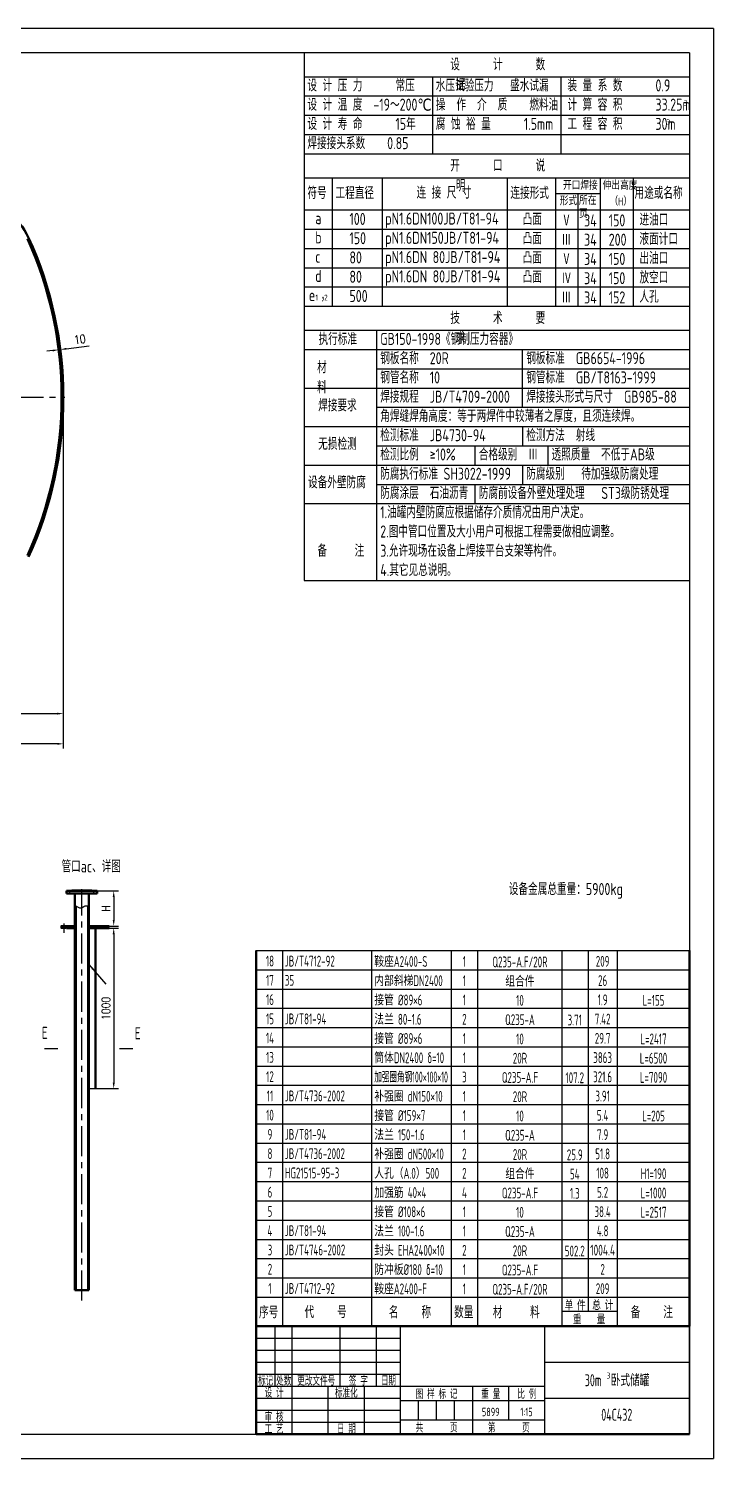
# Model space of a CAD drawing. Header units: millimetres. Extents: x -375 to 12240, y -150 to 8760.
# Drawn here: x 7972 to 12240, y -150 to 8760 of the extents above; entities that cross this region are included whole.
import ezdxf
from ezdxf.enums import TextEntityAlignment as Align

# ---------------------------------------------------------------- set-up
doc = ezdxf.new("R2010")
doc.units = ezdxf.units.MM
doc.header["$LTSCALE"] = 150
doc.linetypes.add('CENTER', pattern=[2, 1.25, -0.25, 0.25, -0.25])
doc.layers.add('1轮廓实线层', color=7, linetype='Continuous', lineweight=50)
for name, color, linetype in [('2细线层', 4, 'Continuous'), ('3中心线层', 1, 'CENTER'), ('6文字层', 3, 'Continuous'), ('图框层', 7, 'Continuous')]:
    doc.layers.add(name, color=color, linetype=linetype)
doc.styles.add('PC_TEXTSTYLE', font='isocp.shx', dxfattribs={"width": 0.8, "bigfont": 'hzfs.shx'})
doc.styles.add('TH_GBDIM', font='romans.shx', dxfattribs={"width": 0.8, "bigfont": 'gbcbig.shx'})
doc.dimstyles.new('TH_GBDIM', dxfattribs={"dimscale": 15, "dimtxt": 3.5, "dimasz": 2.5, "dimexe": 2, "dimexo": 0, "dimgap": 1.5, "dimtad": 1, "dimdec": 1, "dimdsep": 46, "dimtxsty": 'TH_GBDIM', "dimcen": 2.5, "dimclrd": 130, "dimclre": 130, "dimclrt": 3, "dimadec": 0, "dimazin": 0, "dimtfac": 0.714286, "dimtdec": 1, "dimtmove": 0, "dimatfit": 3, "dimfxl": 0, "dimtzin": 0, "dimlwd": -1, "dimlwe": -1, "dimarcsym": 0})

# ---------------------------------------------------------------- blocks, each defined once
blk = doc.blocks.new('*D41')
at = {"layer": '2细线层', "color": 130}
for p, q in [((388.5, 6463), (388.5, 4272.9)), ((8188.5, 6463), (8188.5, 4272.9)), ((8151, 4302.9), (426, 4302.9))]:
    blk.add_line(p, q, dxfattribs=at)
for points in [[(426, 4309.2), (426, 4296.7), (388.5, 4302.9)], [(8151, 4309.2), (8151, 4296.7), (8188.5, 4302.9)]]:
    blk.add_solid(points, dxfattribs=at)
at = {"layer": 'Defpoints', "color": 0}
for p in [(388.5, 6463), (8188.5, 6463), (388.5, 4302.9)]:
    blk.add_point(p, dxfattribs=at)
at = {"layer": '2细线层', "color": 3, "insert": (4275.1, 4351.7), "char_height": 52.5, "attachment_point": 5, "style": 'TH_GBDIM'}
blk.add_mtext('7800', dxfattribs=at)
blk = doc.blocks.new('*D43')
at = {"layer": '2细线层', "color": 130}
for p, q in [((8188.5, 6463), (8188.5, 4461.2)), ((7538.5, 5253), (7538.5, 4461.2)), ((7576, 4491.2), (8151, 4491.2))]:
    blk.add_line(p, q, dxfattribs=at)
for points in [[(7576, 4497.4), (7576, 4484.9), (7538.5, 4491.2)], [(8151, 4497.4), (8151, 4484.9), (8188.5, 4491.2)]]:
    blk.add_solid(points, dxfattribs=at)
at = {"layer": 'Defpoints', "color": 0}
for p in [(8188.5, 6463), (7538.5, 5253), (8188.5, 4491.2)]:
    blk.add_point(p, dxfattribs=at)
at = {"layer": '2细线层', "color": 3, "insert": (7863.5, 4539.9), "char_height": 52.5, "attachment_point": 5, "style": 'TH_GBDIM'}
blk.add_mtext('650', dxfattribs=at)
blk = doc.blocks.new('*D47')
at = {"layer": '2细线层', "color": 130}
for p, q in [((8160.2, 6758.6), (8156.5, 6788.3)), ((8170.1, 6759.8), (8166.3, 6789.6)), ((8207.3, 6764.5), (8350.7, 6782.4)), ((8123, 6753.9), (8085.8, 6749.3)), ((8160.2, 6758.6), (8170.1, 6759.8))]:
    blk.add_line(p, q, dxfattribs=at)
for points in [[(8122.3, 6760.1), (8123.8, 6747.7), (8160.2, 6758.6)], [(8206.5, 6770.7), (8208, 6758.3), (8170.1, 6759.8)]]:
    blk.add_solid(points, dxfattribs=at)
at = {"layer": 'Defpoints', "color": 0}
for p in [(8160.2, 6758.6), (8170.1, 6759.8), (8170.1, 6759.8)]:
    blk.add_point(p, dxfattribs=at)
at = {"layer": '2细线层', "color": 3, "insert": (8291.5, 6824.1), "char_height": 52.5, "attachment_point": 5, "rotation": 7.11819, "style": 'TH_GBDIM'}
blk.add_mtext('10{}{}', dxfattribs=at)
blk = doc.blocks.new('*D114')
at = {"layer": '2细线层', "color": 130}
for p, q in [((8474.4, 3154.3), (8533, 3154.3)), ((8503, 3116.8), (8503, 2191.8)), ((8388.8, 2154.3), (8533, 2154.3))]:
    blk.add_line(p, q, dxfattribs=at)
for points in [[(8496.7, 3116.8), (8509.2, 3116.8), (8503, 3154.3)], [(8496.7, 2191.8), (8509.2, 2191.8), (8503, 2154.3)]]:
    blk.add_solid(points, dxfattribs=at)
at = {"layer": 'Defpoints', "color": 0}
for p in [(8474.4, 3154.3), (8388.8, 2154.3), (8503, 2154.3)]:
    blk.add_point(p, dxfattribs=at)
at = {"layer": '2细线层', "color": 3, "insert": (8454.2, 2654.3), "char_height": 52.5, "attachment_point": 5, "rotation": 90, "style": 'TH_GBDIM'}
blk.add_mtext('1000', dxfattribs=at)
blk = doc.blocks.new('*D115')
at = {"layer": '2细线层', "color": 130}
for p, q in [((8399.3, 3386.1), (8533, 3386.1)), ((8503, 3348.6), (8503, 3204.8)), ((8473.7, 3167.3), (8533, 3167.3))]:
    blk.add_line(p, q, dxfattribs=at)
for points in [[(8496.7, 3348.6), (8509.2, 3348.6), (8503, 3386.1)], [(8496.7, 3204.8), (8509.2, 3204.8), (8503, 3167.3)]]:
    blk.add_solid(points, dxfattribs=at)
at = {"layer": 'Defpoints', "color": 0}
for p in [(8399.3, 3386.1), (8473.7, 3167.3), (8503, 3167.3)]:
    blk.add_point(p, dxfattribs=at)
at = {"layer": '2细线层', "color": 3, "insert": (8454.2, 3276.7), "char_height": 52.5, "attachment_point": 5, "rotation": 90, "style": 'TH_GBDIM'}
blk.add_mtext('H{}{}', dxfattribs=at)
blk = doc.blocks.new('PC_TITLE_BLOCK')
at = {"layer": '1轮廓实线层'}
for p, q in [((0, 45), (-180, 45)), ((-180, 0), (-180, 45)), ((-180, 0), (0, 0))]:
    blk.add_line(p, q, dxfattribs=at)
at = {"layer": '2细线层'}
for p, q in [((-172, 20), (-172, 45)), ((-165, 20), (-165, 45)), ((-145, 20), (-145, 45)), ((-130, 20), (-130, 45)), ((-120, 0), (-120, 45)), ((-60, 0), (-60, 45)), ((-180, 40), (-120, 40)), ((-180, 35), (-120, 35)), ((-180, 30), (-120, 30)), ((-60, 30), (0, 30)), ((-180, 25), (-120, 25)), ((-180, 20), (-60, 20)), ((-165, 0), (-165, 20)), ((-150, 0), (-150, 20)), ((-135, 0), (-135, 20)), ((-90, 0), (-90, 20)), ((-75, 6), (-75, 20)), ((-180, 15), (-120, 15)), ((-120, 14), (-60, 14)), ((-112.5, 6), (-112.5, 14)), ((-105, 6), (-105, 14)), ((-97.5, 6), (-97.5, 14)), ((-60, 15), (0, 15)), ((-180, 10), (-120, 10)), ((-120, 6), (-60, 6)), ((-180, 5), (-120, 5))]:
    blk.add_line(p, q, dxfattribs=at)
at = {"layer": '图框层'}
blk.add_line((0, 0), (0, 45), dxfattribs=at)
at = {"style": 'PC_TEXTSTYLE', "flags": 1}
blk.add_attdef('备注', (0, 0), '', height=5, dxfattribs=at)
at = {"layer": '6文字层', "style": 'PC_TEXTSTYLE', "width": 0.667}
for s, p in [('标记', (-176, 22.5)), ('处数', (-168.5, 22.5)), (' 更改文件号 ', (-155, 22.5)), (' 签 字 ', (-137.5, 22.5)), (' 日期 ', (-125, 22.5)), (' 设 计 ', (-172.5, 17.51)), (' 标准化 ', (-142.5, 17.51)), (' 图 样 标 记 ', (-105, 17)), (' 重 量 ', (-82.5, 17)), (' 比 例 ', (-67.5, 17)), (' 审 核 ', (-172.5, 7.5)), (' 工 艺 ', (-172.5, 2.5)), (' 日 期 ', (-142.5, 2.5)), ('共       页', (-105, 3)), ('第       页', (-75, 3))]:
    blk.add_text(s, height=3.5, dxfattribs=at).set_placement(p, align=Align.MIDDLE)
at = {"layer": '6文字层', "style": 'PC_TEXTSTYLE', "flags": 8}
for tag, height, width, p, p2 in [('产品名称或材料标记', 7, 0.600652, (-113.46, 28.64), (-66.42, 28.64)), ('企业名称', 5, 1.98445, (-54.29, 34.82), (-5.27, 34.82)), ('图样名称', 5, 2.004495, (-54.79, 19.98), (-5.27, 19.98)), ('标准化', 3.5, 1.023147, (-133.83, 15.37), (-120.75, 15.37)), ('审核', 3.5, 1.579393, (-163.99, 5.37), (-150.63, 5.37)), ('重量', 3.5, 1.408247, (-88.46, 7.54), (-76.55, 7.54)), ('比例', 3.5, 1.385287, (-73.35, 7.54), (-61.93, 7.54)), ('图样代号', 5, 2.006536, (-54.79, 5.63), (-5.52, 5.63)), ('工艺', 3.5, 1.621807, (-164.21, 0.37), (-150.89, 0.37)), ('日期', 3.5, 1.560088, (-133.83, 0.37), (-120.75, 0.37)), ('共几页', 3.5, 0.557144, (-108.07, 0.63), (-101.05, 0.63))]:
    blk.add_attdef(tag, text='', height=height, dxfattribs=dict(at, width=width)).set_placement(p, p2, align=Align.FIT)
at = {"layer": '6文字层', "style": 'PC_TEXTSTYLE', "width": 9.905045, "flags": 8}
blk.add_attdef('设计', text='', height=3.5, rotation=358.46442, dxfattribs=at).set_placement((-164.23, 15.37), (-150.37, 15), align=Align.FIT)
at = {"layer": '6文字层', "color": 3, "style": 'PC_TEXTSTYLE', "width": 0.56476, "flags": 8}
blk.add_attdef('第几页', text='', height=3.5, dxfattribs=at).set_placement((-78.29, 0.75), (-71.16, 0.75), align=Align.FIT)
blk = doc.blocks.new('PC_MXBTITLERECORD')
at = {"layer": '1轮廓实线层'}
for p, q in [((-180, 0), (-180, 12)), ((0, 0), (0, 12))]:
    blk.add_line(p, q, dxfattribs=at)
at = {"layer": '2细线层'}
for p, q in [((-169, 12), (-169, 0)), ((-132, 12), (-132, 0)), ((-99, 12), (-99, 0)), ((-88, 12), (-88, 0)), ((-53, 12), (-53, 0)), ((-42, 12), (-42, 6)), ((-30, 12), (-30, 0)), ((-30, 6), (-53, 6))]:
    blk.add_line(p, q, dxfattribs=at)
at = {"style": 'PC_TEXTSTYLE', "flags": 1}
blk.add_attdef('Fo oFShowMe', (-53, 6), '', height=0.00000005, dxfattribs=at)
at = {"layer": '6文字层', "style": 'PC_TEXTSTYLE', "width": 0.667}
for s, height, p in [('序号', 5, (-174.77, 6)), ('代     号', 5, (-151.09, 6)), ('名     称', 5, (-116.06, 6)), ('数量', 5, (-93.71, 6)), ('材      料', 5, (-71.89, 6)), ('单 件', 4, (-47.45, 8.84)), ('总 计', 4, (-35.96, 8.94)), ('备     注', 5, (-15.57, 6)), ('重    量', 4, (-41.65, 2.94))]:
    blk.add_text(s, height=height, dxfattribs=at).set_placement(p, align=Align.MIDDLE)
blk = doc.blocks.new('PC_MXB_BLOCK')
at = {"layer": '1轮廓实线层'}
for p, q in [((-180, 8), (-180, 0)), ((0, 8), (0, 0))]:
    blk.add_line(p, q, dxfattribs=at)
at = {"layer": '2细线层'}
for p, q in [((-180, 8), (0, 8)), ((-169, 8), (-169, 0)), ((-132, 8), (-132, 0)), ((-99, 8), (-99, 0)), ((-88, 8), (-88, 0)), ((-53, 8), (-53, 0)), ((-42, 8), (-42, 0)), ((-30, 8), (-30, 0)), ((-180, 0), (0, 0))]:
    blk.add_line(p, q, dxfattribs=at)
at = {"layer": '6文字层', "style": 'PC_TEXTSTYLE'}
for tag, width, p, p2 in [('序号', 0.769182, (-178.38, 1.35), (-170.09, 1.35)), ('代号', 3.14773, (-168.05, 1.35), (-134.11, 1.35)), ('名称', 2.802424, (-130.87, 1.2), (-100.28, 1.2)), ('数量', 0.817449, (-97.88, 1.2), (-89, 1.2)), ('材料', 2.943328, (-86.43, 1.01), (-54.3, 1.01)), ('总重', 0.958888, (-41.2, 1.27), (-30.86, 1.27)), ('备注', 2.494074, (-28.61, 1.02), (-1.16, 1.02)), ('单重', 0.854038, (-52.21, 0.89), (-43, 0.89))]:
    blk.add_attdef(tag, text='', height=4.5, dxfattribs=dict(at, width=width)).set_placement(p, p2, align=Align.FIT)

msp = doc.modelspace()

# ---------------------------------------------------------------- linework, layer by layer
at = {"color": 7, "linetype": 'Continuous'}
msp.add_line((8348.84, 2154.32), (8388.84, 2154.32), dxfattribs=at)
at = {"layer": '1轮廓实线层'}
for p, q in [((8209.34, 3386.07), (8209.34, 3370.07)), ((8209.34, 3386.07), (8399.34, 3386.07)), ((8366.34, 3388.07), (8242.34, 3388.07)), ((8242.34, 3386.07), (8242.34, 3388.07)), ((8366.34, 3386.07), (8366.34, 3388.07)), ((8399.34, 3370.07), (8399.34, 3386.07)), ((8209.34, 3370.07), (8399.34, 3370.07)), ((8259.84, 898.7), (8259.84, 3370.07)), ((8348.84, 898.7), (8348.84, 3370.07)), ((8265.84, 898.7), (8265.84, 3292.64)), ((8342.84, 898.7), (8342.84, 3289.13)), ((8388.84, 2154.32), (8388.84, 3154.32)), ((8259.84, 898.7), (8348.84, 898.7))]:
    msp.add_line(p, q, dxfattribs=at)
at = {"layer": '1轮廓实线层', "color": 7, "linetype": 'Continuous'}
for p, q in [((8174.34, 3167.32), (8259.84, 3167.32)), ((8174.34, 3157.32), (8204.89, 3157.32)), ((8207.89, 3154.32), (8259.84, 3154.32)), ((8348.84, 3167.32), (8473.69, 3167.32)), ((8348.84, 3154.32), (8474.37, 3154.32))]:
    msp.add_line(p, q, dxfattribs=at)
at = {"layer": '1轮廓实线层'}
for centre, radius, start, end in [((7636.52, 7303.75), 369.29, 24.522393, 90), ((5779.84, 6463.04), 2398.68, 335.692892, 24.307108), ((5779.84, 6463.04), 2398.68, 335.692892, 24.307108), ((5793.66, 6463.04), 2394.86, 335.477607, 24.522393), ((5793.66, 6463.04), 2394.86, 335.477607, 24.522393)]:
    msp.add_arc(centre, radius, start, end, dxfattribs=at)
at = {"layer": '2细线层'}
for p, q in [((12240, 8760), (-375, 8760)), ((12240, 8760), (12240, -150)), ((9690, 8610), (9690, 5320)), ((9690, 8460), (12090, 8460)), ((10490, 8460), (10490, 7980)), ((11290, 8460), (11290, 7980)), ((9690, 8340), (12090, 8340)), ((9690, 8220), (12090, 8220)), ((9690, 8100), (12090, 8100)), ((9690, 7980), (12090, 7980)), ((9690, 7830), (12090, 7830)), ((9865, 7830), (9865, 7030)), ((10175, 7830), (10175, 7030)), ((10955, 7830), (10955, 7030)), ((11255, 7830), (11255, 7030)), ((11535, 7830), (11535, 7030)), ((11740, 7830), (11740, 7030)), ((11535, 7730), (11255, 7730)), ((11395, 7730), (11395, 7030)), ((9690, 7630), (12090, 7630)), ((9690, 7510), (12090, 7510)), ((9690, 7390), (12090, 7390)), ((9690, 7270), (12090, 7270)), ((9690, 7150), (12090, 7150)), ((9690, 7030), (12090, 7030)), ((9690, 6880), (12090, 6880)), ((10140, 6880), (10140, 5320)), ((9690, 6760), (12090, 6760)), ((11050, 6400), (11050, 6760)), ((10140, 6640), (12090, 6640)), ((9690, 6520), (12090, 6520)), ((10140, 6400), (12090, 6400)), ((9690, 6280), (12090, 6280)), ((11050, 6280), (11050, 6160)), ((10140, 6160), (12090, 6160)), ((10754.06, 6160), (10754.06, 6040)), ((11207.64, 6160), (11207.64, 6040)), ((9690, 6040), (12090, 6040)), ((11050, 6040), (11050, 5920)), ((10140, 5920), (12090, 5920)), ((10754.06, 5920), (10754.06, 5800)), ((9690, 5800), (12090, 5800)), ((9690, 5320), (12090, 5320)), ((8174.34, 3167.32), (8174.34, 3157.32)), ((8207.89, 3154.32), (8204.89, 3157.32)), ((-375, -150), (12240, -150))]:
    msp.add_line(p, q, dxfattribs=at)
for points in [[(8071.1, 2258.43, 0, 14, 0), (8071.1, 2319.28, 0, 0, 0), (8071.1, 2404.03, 8, 8, 0), (8155.91, 2404.03, 8, 8, 0)], [(8622.4, 2258.43, 0, 14, 0), (8622.4, 2319.28, 0, 0, 0), (8622.4, 2404.03, 8, 8, 0), (8537.59, 2404.03, 8, 8, 0)]]:
    msp.add_lwpolyline(points, format="xyseb", dxfattribs=at)
for points, knots in [([(8259.84, 3292.54), (8261.69, 3292.85), (8274.3, 3293.38), (8298.4, 3266.58), (8328.64, 3303.85), (8344.08, 3287.92), (8348.84, 3284.16)], [18.1317768, 18.1317768, 18.1317768, 18.1317768, 23.9906417, 58.2471284, 97.7972162, 115.1708406, 115.1708406, 115.1708406, 115.1708406]), ([(8473.69, 3167.32), (8472.23, 3166.38), (8469.73, 3164.77), (8474.45, 3162.06), (8469.5, 3157.98), (8473.9, 3155.92), (8474.35, 3154.64), (8474.37, 3154.32)], [0, 0, 0, 0, 3.8136451, 6.5453692, 10.98104, 14.8883616, 16.1265786, 16.1265786, 16.1265786, 16.1265786])]:
    msp.add_open_spline(points, degree=3, knots=knots, dxfattribs=at)
at = {"layer": '3中心线层'}
for p, q in [((378.52, 6463.04), (8198.52, 6463.04)), ((8229.34, 3365.07), (8229.34, 3393.07)), ((8304.34, 833.41), (8304.34, 3398.07)), ((8379.34, 3365.07), (8379.34, 3393.07)), ((8191.84, 3183.32), (8191.84, 3124.32))]:
    msp.add_line(p, q, dxfattribs=at)
at = {"layer": '图框层'}
for p, q in [((12090, 8610), (0, 8610)), ((12090, 8610), (12090, 0)), ((0, 0), (12090, 0))]:
    msp.add_line(p, q, dxfattribs=at)

# ---------------------------------------------------------------- block references
ref = msp.add_blockref('PC_MXB_BLOCK', (12090, 2895), dxfattribs=dict(at, xscale=15, yscale=15, zscale=15))
ref.add_attrib('材料', 'Q235-A.F/20R', dxfattribs={"layer": '6文字层', "height": 67.5, "style": 'PC_TEXTSTYLE', "width": 0.667}).set_placement((11034.47, 2910.16), align=Align.CENTER)
ref.add_attrib('代号', 'JB/T4712-92', (9569.3, 2915.23), dxfattribs={"layer": '6文字层', "height": 67.5, "style": 'PC_TEXTSTYLE', "width": 0.667})
ref.add_attrib('序号', '18', dxfattribs={"layer": '6文字层', "height": 67.5, "style": 'PC_TEXTSTYLE', "width": 0.667}).set_placement((9476.47, 2915.23), align=Align.CENTER)
ref.add_attrib('名称', '鞍座A2400-S', (10127, 2912.93), dxfattribs={"layer": '6文字层', "height": 67.5, "style": 'PC_TEXTSTYLE', "width": 0.667})
ref.add_attrib('数量', '1', dxfattribs={"layer": '6文字层', "height": 67.5, "style": 'PC_TEXTSTYLE', "width": 0.667}).set_placement((10688.4, 2912.93), align=Align.CENTER)
ref.add_attrib('总重', '209', dxfattribs={"layer": '6文字层', "height": 67.5, "style": 'PC_TEXTSTYLE', "width": 0.667}).set_placement((11549.62, 2913.98), align=Align.CENTER)
ref = msp.add_blockref('PC_MXB_BLOCK', (12090, 2775), dxfattribs=dict(at, xscale=15, yscale=15, zscale=15))
ref.add_attrib('材料', '组合件', dxfattribs={"layer": '6文字层', "height": 67.5, "style": 'PC_TEXTSTYLE', "width": 0.667}).set_placement((11034.47, 2790.16), align=Align.CENTER)
ref.add_attrib('代号', '35', (9569.3, 2795.23), dxfattribs={"layer": '6文字层', "height": 67.5, "style": 'PC_TEXTSTYLE', "width": 0.667})
ref.add_attrib('序号', '17', dxfattribs={"layer": '6文字层', "height": 67.5, "style": 'PC_TEXTSTYLE', "width": 0.667}).set_placement((9476.47, 2795.23), align=Align.CENTER)
ref.add_attrib('名称', '内部斜梯DN2400', (10127, 2792.93), dxfattribs={"layer": '6文字层', "height": 67.5, "style": 'PC_TEXTSTYLE', "width": 0.667})
ref.add_attrib('数量', '1', dxfattribs={"layer": '6文字层', "height": 67.5, "style": 'PC_TEXTSTYLE', "width": 0.667}).set_placement((10688.4, 2792.93), align=Align.CENTER)
ref.add_attrib('总重', '26', dxfattribs={"layer": '6文字层', "height": 67.5, "style": 'PC_TEXTSTYLE', "width": 0.667}).set_placement((11549.62, 2793.98), align=Align.CENTER)
ref = msp.add_blockref('PC_MXB_BLOCK', (12090, 2655), dxfattribs=dict(at, xscale=15, yscale=15, zscale=15))
ref.add_attrib('材料', '10', dxfattribs={"layer": '6文字层', "height": 67.5, "style": 'PC_TEXTSTYLE', "width": 0.667}).set_placement((11034.47, 2670.16), align=Align.CENTER)
ref.add_attrib('序号', '16', dxfattribs={"layer": '6文字层', "height": 67.5, "style": 'PC_TEXTSTYLE', "width": 0.667}).set_placement((9476.47, 2675.23), align=Align.CENTER)
ref.add_attrib('名称', '接管 %%c89×6', (10127, 2672.93), dxfattribs={"layer": '6文字层', "height": 67.5, "style": 'PC_TEXTSTYLE', "width": 0.667})
ref.add_attrib('数量', '1', dxfattribs={"layer": '6文字层', "height": 67.5, "style": 'PC_TEXTSTYLE', "width": 0.667}).set_placement((10688.4, 2672.93), align=Align.CENTER)
ref.add_attrib('备注', 'L=155', dxfattribs={"layer": '6文字层', "height": 67.5, "style": 'PC_TEXTSTYLE', "width": 0.667}).set_placement((11866.72, 2670.37), align=Align.CENTER)
ref.add_attrib('总重', '1.9', dxfattribs={"layer": '6文字层', "height": 67.5, "style": 'PC_TEXTSTYLE', "width": 0.667}).set_placement((11549.62, 2673.98), align=Align.CENTER)
ref = msp.add_blockref('PC_MXB_BLOCK', (12090, 2535), dxfattribs=dict(at, xscale=15, yscale=15, zscale=15))
ref.add_attrib('材料', 'Q235-A', dxfattribs={"layer": '6文字层', "height": 67.5, "style": 'PC_TEXTSTYLE', "width": 0.667}).set_placement((11034.47, 2550.16), align=Align.CENTER)
ref.add_attrib('代号', 'JB/T81-94', (9569.3, 2555.23), dxfattribs={"layer": '6文字层', "height": 67.5, "style": 'PC_TEXTSTYLE', "width": 0.667})
ref.add_attrib('序号', '15', dxfattribs={"layer": '6文字层', "height": 67.5, "style": 'PC_TEXTSTYLE', "width": 0.667}).set_placement((9476.47, 2555.23), align=Align.CENTER)
ref.add_attrib('名称', '法兰 80-1.6', (10127, 2552.93), dxfattribs={"layer": '6文字层', "height": 67.5, "style": 'PC_TEXTSTYLE', "width": 0.667})
ref.add_attrib('数量', '2', dxfattribs={"layer": '6文字层', "height": 67.5, "style": 'PC_TEXTSTYLE', "width": 0.667}).set_placement((10688.4, 2552.93), align=Align.CENTER)
ref.add_attrib('单重', '3.71', dxfattribs={"layer": '6文字层', "height": 67.5, "style": 'PC_TEXTSTYLE', "width": 0.667}).set_placement((11375.95, 2548.31), align=Align.CENTER)
ref.add_attrib('总重', '7.42', dxfattribs={"layer": '6文字层', "height": 67.5, "style": 'PC_TEXTSTYLE', "width": 0.667}).set_placement((11549.62, 2553.98), align=Align.CENTER)
ref = msp.add_blockref('PC_MXB_BLOCK', (12090, 2415), dxfattribs=dict(at, xscale=15, yscale=15, zscale=15))
ref.add_attrib('材料', '10', dxfattribs={"layer": '6文字层', "height": 67.5, "style": 'PC_TEXTSTYLE', "width": 0.667}).set_placement((11034.47, 2430.16), align=Align.CENTER)
ref.add_attrib('序号', '14', dxfattribs={"layer": '6文字层', "height": 67.5, "style": 'PC_TEXTSTYLE', "width": 0.667}).set_placement((9476.47, 2435.23), align=Align.CENTER)
ref.add_attrib('名称', '接管 %%c89×6', (10127, 2432.93), dxfattribs={"layer": '6文字层', "height": 67.5, "style": 'PC_TEXTSTYLE', "width": 0.667})
ref.add_attrib('数量', '1', dxfattribs={"layer": '6文字层', "height": 67.5, "style": 'PC_TEXTSTYLE', "width": 0.667}).set_placement((10688.4, 2432.93), align=Align.CENTER)
ref.add_attrib('备注', 'L=2417', dxfattribs={"layer": '6文字层', "height": 67.5, "style": 'PC_TEXTSTYLE', "width": 0.667}).set_placement((11866.72, 2430.37), align=Align.CENTER)
ref.add_attrib('总重', '29.7', dxfattribs={"layer": '6文字层', "height": 67.5, "style": 'PC_TEXTSTYLE', "width": 0.667}).set_placement((11549.62, 2433.98), align=Align.CENTER)
ref = msp.add_blockref('PC_MXB_BLOCK', (12090, 2295), dxfattribs=dict(at, xscale=15, yscale=15, zscale=15))
ref.add_attrib('材料', '20R', dxfattribs={"layer": '6文字层', "height": 67.5, "style": 'PC_TEXTSTYLE', "width": 0.667}).set_placement((11034.47, 2310.16), align=Align.CENTER)
ref.add_attrib('序号', '13', dxfattribs={"layer": '6文字层', "height": 67.5, "style": 'PC_TEXTSTYLE', "width": 0.667}).set_placement((9476.47, 2315.23), align=Align.CENTER)
ref.add_attrib('名称', '筒体DN2400 δ=10', (10127, 2312.93), dxfattribs={"layer": '6文字层', "height": 67.5, "style": 'PC_TEXTSTYLE', "width": 0.667})
ref.add_attrib('数量', '1', dxfattribs={"layer": '6文字层', "height": 67.5, "style": 'PC_TEXTSTYLE', "width": 0.667}).set_placement((10688.4, 2312.93), align=Align.CENTER)
ref.add_attrib('备注', 'L=6500', dxfattribs={"layer": '6文字层', "height": 67.5, "style": 'PC_TEXTSTYLE', "width": 0.667}).set_placement((11866.72, 2310.37), align=Align.CENTER)
ref.add_attrib('总重', '3863', dxfattribs={"layer": '6文字层', "height": 67.5, "style": 'PC_TEXTSTYLE', "width": 0.667}).set_placement((11549.62, 2313.98), align=Align.CENTER)
ref = msp.add_blockref('PC_MXB_BLOCK', (12090, 2175), dxfattribs=dict(at, xscale=15, yscale=15, zscale=15))
ref.add_attrib('材料', 'Q235-A.F', dxfattribs={"layer": '6文字层', "height": 67.5, "style": 'PC_TEXTSTYLE', "width": 0.667}).set_placement((11034.47, 2190.16), align=Align.CENTER)
ref.add_attrib('序号', '12', dxfattribs={"layer": '6文字层', "height": 67.5, "style": 'PC_TEXTSTYLE', "width": 0.667}).set_placement((9476.47, 2195.23), align=Align.CENTER)
ref.add_attrib('名称', '加强圈角钢100×100×10', dxfattribs={"layer": '6文字层', "height": 67.5, "style": 'PC_TEXTSTYLE', "width": 0.540495}).set_placement((10127, 2192.93), (10585.86, 2192.93), align=Align.FIT)
ref.add_attrib('数量', '3', dxfattribs={"layer": '6文字层', "height": 67.5, "style": 'PC_TEXTSTYLE', "width": 0.667}).set_placement((10688.4, 2192.93), align=Align.CENTER)
ref.add_attrib('备注', 'L=7090', dxfattribs={"layer": '6文字层', "height": 67.5, "style": 'PC_TEXTSTYLE', "width": 0.667}).set_placement((11866.72, 2190.37), align=Align.CENTER)
ref.add_attrib('单重', '107.2', dxfattribs={"layer": '6文字层', "height": 67.5, "style": 'PC_TEXTSTYLE', "width": 0.667}).set_placement((11375.95, 2188.31), align=Align.CENTER)
ref.add_attrib('总重', '321.6', dxfattribs={"layer": '6文字层', "height": 67.5, "style": 'PC_TEXTSTYLE', "width": 0.667}).set_placement((11549.62, 2193.98), align=Align.CENTER)
ref = msp.add_blockref('PC_MXB_BLOCK', (12090, 2055), dxfattribs=dict(at, xscale=15, yscale=15, zscale=15))
ref.add_attrib('材料', '20R', dxfattribs={"layer": '6文字层', "height": 67.5, "style": 'PC_TEXTSTYLE', "width": 0.667}).set_placement((11034.47, 2070.16), align=Align.CENTER)
ref.add_attrib('代号', 'JB/T4736-2002', (9569.3, 2075.23), dxfattribs={"layer": '6文字层', "height": 67.5, "style": 'PC_TEXTSTYLE', "width": 0.667})
ref.add_attrib('序号', '11', dxfattribs={"layer": '6文字层', "height": 67.5, "style": 'PC_TEXTSTYLE', "width": 0.667}).set_placement((9476.47, 2075.23), align=Align.CENTER)
ref.add_attrib('名称', '补强圈 dN150×10', (10127, 2072.93), dxfattribs={"layer": '6文字层', "height": 67.5, "style": 'PC_TEXTSTYLE', "width": 0.667})
ref.add_attrib('数量', '1', dxfattribs={"layer": '6文字层', "height": 67.5, "style": 'PC_TEXTSTYLE', "width": 0.667}).set_placement((10688.4, 2072.93), align=Align.CENTER)
ref.add_attrib('总重', '3.91', dxfattribs={"layer": '6文字层', "height": 67.5, "style": 'PC_TEXTSTYLE', "width": 0.667}).set_placement((11549.62, 2073.98), align=Align.CENTER)
ref = msp.add_blockref('PC_MXB_BLOCK', (12090, 1935), dxfattribs=dict(at, xscale=15, yscale=15, zscale=15))
ref.add_attrib('材料', '10', dxfattribs={"layer": '6文字层', "height": 67.5, "style": 'PC_TEXTSTYLE', "width": 0.667}).set_placement((11034.47, 1950.16), align=Align.CENTER)
ref.add_attrib('序号', '10', dxfattribs={"layer": '6文字层', "height": 67.5, "style": 'PC_TEXTSTYLE', "width": 0.667}).set_placement((9476.47, 1955.23), align=Align.CENTER)
ref.add_attrib('名称', '接管 %%c159×7', (10127, 1952.93), dxfattribs={"layer": '6文字层', "height": 67.5, "style": 'PC_TEXTSTYLE', "width": 0.667})
ref.add_attrib('数量', '1', dxfattribs={"layer": '6文字层', "height": 67.5, "style": 'PC_TEXTSTYLE', "width": 0.667}).set_placement((10688.4, 1952.93), align=Align.CENTER)
ref.add_attrib('备注', 'L=205', dxfattribs={"layer": '6文字层', "height": 67.5, "style": 'PC_TEXTSTYLE', "width": 0.667}).set_placement((11866.72, 1950.37), align=Align.CENTER)
ref.add_attrib('总重', '5.4', dxfattribs={"layer": '6文字层', "height": 67.5, "style": 'PC_TEXTSTYLE', "width": 0.667}).set_placement((11549.62, 1953.98), align=Align.CENTER)
ref = msp.add_blockref('PC_MXB_BLOCK', (12090, 1815), dxfattribs=dict(at, xscale=15, yscale=15, zscale=15))
ref.add_attrib('材料', 'Q235-A', dxfattribs={"layer": '6文字层', "height": 67.5, "style": 'PC_TEXTSTYLE', "width": 0.667}).set_placement((11034.47, 1830.16), align=Align.CENTER)
ref.add_attrib('代号', 'JB/T81-94', (9569.3, 1835.23), dxfattribs={"layer": '6文字层', "height": 67.5, "style": 'PC_TEXTSTYLE', "width": 0.667})
ref.add_attrib('序号', '9', dxfattribs={"layer": '6文字层', "height": 67.5, "style": 'PC_TEXTSTYLE', "width": 0.667}).set_placement((9476.47, 1835.23), align=Align.CENTER)
ref.add_attrib('名称', '法兰 150-1.6', (10127, 1832.93), dxfattribs={"layer": '6文字层', "height": 67.5, "style": 'PC_TEXTSTYLE', "width": 0.667})
ref.add_attrib('数量', '1', dxfattribs={"layer": '6文字层', "height": 67.5, "style": 'PC_TEXTSTYLE', "width": 0.667}).set_placement((10688.4, 1832.93), align=Align.CENTER)
ref.add_attrib('总重', '7.9', dxfattribs={"layer": '6文字层', "height": 67.5, "style": 'PC_TEXTSTYLE', "width": 0.667}).set_placement((11549.62, 1833.98), align=Align.CENTER)
ref = msp.add_blockref('PC_MXB_BLOCK', (12090, 1695), dxfattribs=dict(at, xscale=15, yscale=15, zscale=15))
ref.add_attrib('材料', '20R', dxfattribs={"layer": '6文字层', "height": 67.5, "style": 'PC_TEXTSTYLE', "width": 0.667}).set_placement((11034.47, 1710.16), align=Align.CENTER)
ref.add_attrib('代号', 'JB/T4736-2002', (9569.3, 1715.23), dxfattribs={"layer": '6文字层', "height": 67.5, "style": 'PC_TEXTSTYLE', "width": 0.667})
ref.add_attrib('序号', '8', dxfattribs={"layer": '6文字层', "height": 67.5, "style": 'PC_TEXTSTYLE', "width": 0.667}).set_placement((9476.47, 1715.23), align=Align.CENTER)
ref.add_attrib('名称', '补强圈 dN500×10', (10127, 1712.93), dxfattribs={"layer": '6文字层', "height": 67.5, "style": 'PC_TEXTSTYLE', "width": 0.667})
ref.add_attrib('数量', '2', dxfattribs={"layer": '6文字层', "height": 67.5, "style": 'PC_TEXTSTYLE', "width": 0.667}).set_placement((10688.4, 1712.93), align=Align.CENTER)
ref.add_attrib('单重', '25.9', dxfattribs={"layer": '6文字层', "height": 67.5, "style": 'PC_TEXTSTYLE', "width": 0.667}).set_placement((11375.95, 1708.31), align=Align.CENTER)
ref.add_attrib('总重', '51.8', dxfattribs={"layer": '6文字层', "height": 67.5, "style": 'PC_TEXTSTYLE', "width": 0.667}).set_placement((11549.62, 1713.98), align=Align.CENTER)
ref = msp.add_blockref('PC_MXB_BLOCK', (12090, 1575), dxfattribs=dict(at, xscale=15, yscale=15, zscale=15))
ref.add_attrib('材料', '组合件', dxfattribs={"layer": '6文字层', "height": 67.5, "style": 'PC_TEXTSTYLE', "width": 0.667}).set_placement((11034.47, 1590.16), align=Align.CENTER)
ref.add_attrib('代号', 'HG21515-95-3', (9569.3, 1595.23), dxfattribs={"layer": '6文字层', "height": 67.5, "style": 'PC_TEXTSTYLE', "width": 0.667})
ref.add_attrib('序号', '7', dxfattribs={"layer": '6文字层', "height": 67.5, "style": 'PC_TEXTSTYLE', "width": 0.667}).set_placement((9476.47, 1595.23), align=Align.CENTER)
ref.add_attrib('名称', '人孔（A.0）500', (10127, 1592.93), dxfattribs={"layer": '6文字层', "height": 67.5, "style": 'PC_TEXTSTYLE', "width": 0.667})
ref.add_attrib('数量', '2', dxfattribs={"layer": '6文字层', "height": 67.5, "style": 'PC_TEXTSTYLE', "width": 0.667}).set_placement((10688.4, 1592.93), align=Align.CENTER)
ref.add_attrib('备注', 'H1=190', dxfattribs={"layer": '6文字层', "height": 67.5, "style": 'PC_TEXTSTYLE', "width": 0.667}).set_placement((11866.72, 1590.37), align=Align.CENTER)
ref.add_attrib('单重', '54', dxfattribs={"layer": '6文字层', "height": 67.5, "style": 'PC_TEXTSTYLE', "width": 0.667}).set_placement((11375.95, 1588.31), align=Align.CENTER)
ref.add_attrib('总重', '108', dxfattribs={"layer": '6文字层', "height": 67.5, "style": 'PC_TEXTSTYLE', "width": 0.667}).set_placement((11549.62, 1593.98), align=Align.CENTER)
ref = msp.add_blockref('PC_MXB_BLOCK', (12090, 1455), dxfattribs=dict(at, xscale=15, yscale=15, zscale=15))
ref.add_attrib('材料', 'Q235-A.F', dxfattribs={"layer": '6文字层', "height": 67.5, "style": 'PC_TEXTSTYLE', "width": 0.667}).set_placement((11034.47, 1470.16), align=Align.CENTER)
ref.add_attrib('序号', '6', dxfattribs={"layer": '6文字层', "height": 67.5, "style": 'PC_TEXTSTYLE', "width": 0.667}).set_placement((9476.47, 1475.23), align=Align.CENTER)
ref.add_attrib('名称', '加强筋 40×4', (10127, 1472.93), dxfattribs={"layer": '6文字层', "height": 67.5, "style": 'PC_TEXTSTYLE', "width": 0.667})
ref.add_attrib('数量', '4', dxfattribs={"layer": '6文字层', "height": 67.5, "style": 'PC_TEXTSTYLE', "width": 0.667}).set_placement((10688.4, 1472.93), align=Align.CENTER)
ref.add_attrib('备注', 'L=1000', dxfattribs={"layer": '6文字层', "height": 67.5, "style": 'PC_TEXTSTYLE', "width": 0.667}).set_placement((11866.72, 1470.37), align=Align.CENTER)
ref.add_attrib('单重', '1.3', dxfattribs={"layer": '6文字层', "height": 67.5, "style": 'PC_TEXTSTYLE', "width": 0.667}).set_placement((11375.95, 1468.31), align=Align.CENTER)
ref.add_attrib('总重', '5.2', dxfattribs={"layer": '6文字层', "height": 67.5, "style": 'PC_TEXTSTYLE', "width": 0.667}).set_placement((11549.62, 1473.98), align=Align.CENTER)
ref = msp.add_blockref('PC_MXB_BLOCK', (12090, 1335), dxfattribs=dict(at, xscale=15, yscale=15, zscale=15))
ref.add_attrib('材料', '10', dxfattribs={"layer": '6文字层', "height": 67.5, "style": 'PC_TEXTSTYLE', "width": 0.667}).set_placement((11034.47, 1350.16), align=Align.CENTER)
ref.add_attrib('序号', '5', dxfattribs={"layer": '6文字层', "height": 67.5, "style": 'PC_TEXTSTYLE', "width": 0.667}).set_placement((9476.47, 1355.23), align=Align.CENTER)
ref.add_attrib('名称', '接管 %%c108×6', (10127, 1352.93), dxfattribs={"layer": '6文字层', "height": 67.5, "style": 'PC_TEXTSTYLE', "width": 0.667})
ref.add_attrib('数量', '1', dxfattribs={"layer": '6文字层', "height": 67.5, "style": 'PC_TEXTSTYLE', "width": 0.667}).set_placement((10688.4, 1352.93), align=Align.CENTER)
ref.add_attrib('备注', 'L=2517', dxfattribs={"layer": '6文字层', "height": 67.5, "style": 'PC_TEXTSTYLE', "width": 0.667}).set_placement((11866.72, 1350.37), align=Align.CENTER)
ref.add_attrib('总重', '38.4', dxfattribs={"layer": '6文字层', "height": 67.5, "style": 'PC_TEXTSTYLE', "width": 0.667}).set_placement((11549.62, 1353.98), align=Align.CENTER)
ref = msp.add_blockref('PC_MXB_BLOCK', (12090, 1215), dxfattribs=dict(at, xscale=15, yscale=15, zscale=15))
ref.add_attrib('材料', 'Q235-A', dxfattribs={"layer": '6文字层', "height": 67.5, "style": 'PC_TEXTSTYLE', "width": 0.667}).set_placement((11034.47, 1230.16), align=Align.CENTER)
ref.add_attrib('代号', 'JB/T81-94', (9569.3, 1235.23), dxfattribs={"layer": '6文字层', "height": 67.5, "style": 'PC_TEXTSTYLE', "width": 0.667})
ref.add_attrib('序号', '4', dxfattribs={"layer": '6文字层', "height": 67.5, "style": 'PC_TEXTSTYLE', "width": 0.667}).set_placement((9476.47, 1235.23), align=Align.CENTER)
ref.add_attrib('名称', '法兰 100-1.6', (10127, 1232.93), dxfattribs={"layer": '6文字层', "height": 67.5, "style": 'PC_TEXTSTYLE', "width": 0.667})
ref.add_attrib('数量', '1', dxfattribs={"layer": '6文字层', "height": 67.5, "style": 'PC_TEXTSTYLE', "width": 0.667}).set_placement((10688.4, 1232.93), align=Align.CENTER)
ref.add_attrib('总重', '4.8', dxfattribs={"layer": '6文字层', "height": 67.5, "style": 'PC_TEXTSTYLE', "width": 0.667}).set_placement((11549.62, 1233.98), align=Align.CENTER)
ref = msp.add_blockref('PC_MXB_BLOCK', (12090, 1095), dxfattribs=dict(at, xscale=15, yscale=15, zscale=15))
ref.add_attrib('材料', '20R', dxfattribs={"layer": '6文字层', "height": 67.5, "style": 'PC_TEXTSTYLE', "width": 0.667}).set_placement((11034.47, 1110.16), align=Align.CENTER)
ref.add_attrib('代号', 'JB/T4746-2002', (9569.3, 1115.23), dxfattribs={"layer": '6文字层', "height": 67.5, "style": 'PC_TEXTSTYLE', "width": 0.667})
ref.add_attrib('序号', '3', dxfattribs={"layer": '6文字层', "height": 67.5, "style": 'PC_TEXTSTYLE', "width": 0.667}).set_placement((9476.47, 1115.23), align=Align.CENTER)
ref.add_attrib('名称', '封头 EHA2400×10', (10127, 1112.93), dxfattribs={"layer": '6文字层', "height": 67.5, "style": 'PC_TEXTSTYLE', "width": 0.667})
ref.add_attrib('数量', '2', dxfattribs={"layer": '6文字层', "height": 67.5, "style": 'PC_TEXTSTYLE', "width": 0.667}).set_placement((10688.4, 1112.93), align=Align.CENTER)
ref.add_attrib('单重', '502.2', dxfattribs={"layer": '6文字层', "height": 67.5, "style": 'PC_TEXTSTYLE', "width": 0.667}).set_placement((11375.95, 1108.31), align=Align.CENTER)
ref.add_attrib('总重', '1004.4', dxfattribs={"layer": '6文字层', "height": 67.5, "style": 'PC_TEXTSTYLE', "width": 0.629461}).set_placement((11472.07, 1113.98), (11627.16, 1113.98), align=Align.FIT)
ref = msp.add_blockref('PC_MXB_BLOCK', (12090, 975), dxfattribs=dict(at, xscale=15, yscale=15, zscale=15))
ref.add_attrib('材料', 'Q235-A.F', dxfattribs={"layer": '6文字层', "height": 67.5, "style": 'PC_TEXTSTYLE', "width": 0.667}).set_placement((11034.47, 990.16), align=Align.CENTER)
ref.add_attrib('序号', '2', dxfattribs={"layer": '6文字层', "height": 67.5, "style": 'PC_TEXTSTYLE', "width": 0.667}).set_placement((9476.47, 995.23), align=Align.CENTER)
ref.add_attrib('名称', '防冲板%%c180 δ=10', (10127, 992.93), dxfattribs={"layer": '6文字层', "height": 67.5, "style": 'PC_TEXTSTYLE', "width": 0.667})
ref.add_attrib('数量', '1', dxfattribs={"layer": '6文字层', "height": 67.5, "style": 'PC_TEXTSTYLE', "width": 0.667}).set_placement((10688.4, 992.93), align=Align.CENTER)
ref.add_attrib('总重', '2', dxfattribs={"layer": '6文字层', "height": 67.5, "style": 'PC_TEXTSTYLE', "width": 0.667}).set_placement((11549.62, 993.98), align=Align.CENTER)
ref = msp.add_blockref('PC_MXB_BLOCK', (12090, 855), dxfattribs=dict(at, xscale=15, yscale=15, zscale=15))
ref.add_attrib('材料', 'Q235-A.F/20R', dxfattribs={"layer": '6文字层', "height": 67.5, "style": 'PC_TEXTSTYLE', "width": 0.667}).set_placement((11034.47, 870.16), align=Align.CENTER)
ref.add_attrib('代号', 'JB/T4712-92', (9569.3, 875.23), dxfattribs={"layer": '6文字层', "height": 67.5, "style": 'PC_TEXTSTYLE', "width": 0.667})
ref.add_attrib('序号', '1', dxfattribs={"layer": '6文字层', "height": 67.5, "style": 'PC_TEXTSTYLE', "width": 0.667}).set_placement((9476.47, 875.23), align=Align.CENTER)
ref.add_attrib('名称', '鞍座A2400-F', (10127, 872.93), dxfattribs={"layer": '6文字层', "height": 67.5, "style": 'PC_TEXTSTYLE', "width": 0.667})
ref.add_attrib('数量', '1', dxfattribs={"layer": '6文字层', "height": 67.5, "style": 'PC_TEXTSTYLE', "width": 0.667}).set_placement((10688.4, 872.93), align=Align.CENTER)
ref.add_attrib('总重', '209', dxfattribs={"layer": '6文字层', "height": 67.5, "style": 'PC_TEXTSTYLE', "width": 0.667}).set_placement((11549.62, 873.98), align=Align.CENTER)
at = {"layer": '图框层', "xscale": 15, "yscale": 15, "zscale": 15}
msp.add_blockref('PC_MXBTITLERECORD', (12090, 675), dxfattribs=at)
at = {"layer": '图框层'}
ref = msp.add_blockref('PC_TITLE_BLOCK', (12090, 0), dxfattribs=dict(at, xscale=15, yscale=15, zscale=15))
ref.add_attrib('重量', '5899', dxfattribs={"layer": '6文字层', "height": 52.5, "style": 'PC_TEXTSTYLE', "width": 0.667}).set_placement((10852.46, 113.14), align=Align.CENTER)
ref.add_attrib('图样名称', '30m  卧式储罐', dxfattribs={"layer": '6文字层', "height": 75, "style": 'PC_TEXTSTYLE', "width": 0.667}).set_placement((11639.6, 299.66), align=Align.CENTER)
ref.add_attrib('图样代号', '04C432', dxfattribs={"layer": '6文字层', "height": 75, "style": 'PC_TEXTSTYLE', "width": 0.667}).set_placement((11637.74, 84.46), align=Align.CENTER)
ref.add_attrib('比例', '1:15', dxfattribs={"layer": '6文字层', "height": 52.5, "style": 'PC_TEXTSTYLE', "width": 0.667}).set_placement((11075.38, 113.14), align=Align.CENTER)

# ---------------------------------------------------------------- texts
at = {"layer": '2细线层', "attachment_point": 1, "style": 'PC_TEXTSTYLE'}
for s, insert, char_height, width in [('设      计      数      据', (10600.47, 8574.35), 75, 756.2742), ('设 计 压 力      常压', (9709.92, 8443.62), 75, 802.0426), ('水压试验压力   盛水试漏', (10509.92, 8443.62), 75, 802.0426), ('装 量 系 数      0.9', (11330.3, 8443.66), 75, 689.2502), ('设 计 温 度  -19～200℃', (9709.92, 8323.62), 75, 802.0426), ('操  作  介  质    燃料油', (10509.92, 8323.62), 75, 802.0426), ('计 算 容 积      33.25m', (11330.3, 8323.66), 75, 998.6067), ('3', (12054.83, 8315.56), 37, 1605.6391), ('设 计 寿 命      15年', (9709.92, 8203.62), 75, 802.0426), ('腐 蚀 裕 量      1.5mm', (10509.92, 8203.62), 75, 802.0426), ('工 程 容 积      30m', (11330.3, 8203.66), 75, 689.2502), ('3', (11947.31, 8195.56), 37, 1605.6391), ('焊接接头系数    0.85', (9709.92, 8083.62), 75, 802.0426), ('开      口      说      明', (10600.47, 7944.35), 75, 756.2742), ('符号', (9709.92, 7773.62), 75, 155.0841), ('工程直径', (9884.92, 7773.62), 75, 290.0841), ('连 接 尺 寸', (10389.87, 7775.37), 75, 458.8959), ('连接形式', (10974.92, 7773.62), 75, 290.0841), ('开口焊接', (11303.01, 7806.6), 50, 207.1194), ('伸出高度', (11550.31, 7806.52), 50, 207.1194), ('用途或名称', (11748.28, 7773.62), 75, 341.7174), ('形式', (11282.75, 7710.03), 50, 112.2458), ('所在页', (11402.71, 7712.51), 50, 132.2879), ('（H）', (11592.68, 7707.49), 50, 112.138), ('a', (9758.85, 7616.1), 75, 80.6988), ('100', (9972, 7611.29), 75, 155.0841), ('pN1.6DN100JB/T81-94', (10194.92, 7613.62), 75, 760.0841), ('凸面', (11051.79, 7610.29), 75, 203.2074), ('Ⅴ', (11294.19, 7601.84), 75, 100.8144), ('34', (11434.19, 7601.84), 75, 100.8144), ('150', (11587.71, 7602.28), 75, 100.8144), ('进油口', (11779.24, 7607.35), 75, 310.8144), ('b', (9758.85, 7496.1), 75, 80.6988), ('150', (9972, 7491.29), 75, 155.0841), ('pN1.6DN150JB/T81-94', (10194.92, 7493.62), 75, 760.0841), ('凸面', (11051.79, 7490.29), 75, 203.2074), ('液面计口', (11779.24, 7487.35), 75, 310.8144), ('Ⅲ', (11294.19, 7481.84), 75, 100.8144), ('34', (11434.19, 7481.84), 75, 100.8144), ('200', (11587.71, 7482.28), 75, 100.8144), ('c', (9758.85, 7376.1), 75, 80.6988), ('80', (9972, 7371.29), 75, 155.0841), ('pN1.6DN 80JB/T81-94', (10194.92, 7373.62), 75, 760.0841), ('凸面', (11051.79, 7370.29), 75, 203.2074), ('Ⅴ', (11294.19, 7361.84), 75, 100.8144), ('34', (11434.19, 7361.84), 75, 100.8144), ('150', (11587.71, 7362.28), 75, 100.8144), ('出油口', (11779.24, 7367.35), 75, 310.8144), ('d', (9758.85, 7256.1), 75, 80.6988), ('80', (9972, 7251.29), 75, 155.0841), ('pN1.6DN 80JB/T81-94', (10194.92, 7253.62), 75, 760.0841), ('凸面', (11051.79, 7250.29), 75, 203.2074), ('Ⅳ', (11294.19, 7241.84), 75, 100.8144), ('34', (11434.19, 7241.84), 75, 100.8144), ('150', (11587.71, 7242.28), 75, 100.8144), ('放空口', (11779.24, 7247.35), 75, 310.8144), ('500', (9972, 7131.29), 75, 155.0841), ('人孔', (11779.24, 7127.35), 75, 310.8144), ('e ， ', (9719.08, 7136.5), 75, 137.6249), ('1', (9759.92, 7101.8), 36, 20.5401), ('2', (9814.17, 7101.8), 36, 20.5401), ('Ⅲ', (11294.19, 7121.84), 75, 100.8144), ('34', (11434.19, 7121.84), 75, 100.8144), ('152', (11587.71, 7122.28), 75, 100.8144), ('技      术      要      求', (10600.47, 6994.35), 75, 756.2742), ('执行标准', (9779.34, 6863.21), 75, 426.0841), ('GB150-1998《钢制压力容器》', (10163.92, 6863.62), 75, 1005.196), ('材      料', (9770.54, 6687.37), 75, 306.3465), ('钢板名称  20R', (10163.92, 6743.62), 75, 558.0979), ('钢板标准  GB6654-1996', (11073.92, 6743.62), 75, 951.0841), ('钢管名称  10', (10163.92, 6623.62), 75, 558.0979), ('钢管标准  GB/T8163-1999', (11073.92, 6623.62), 75, 951.0841), ('焊接规程  JB/T4709-2000', (10163.92, 6503.62), 75, 951.0841), ('焊接接头形式与尺寸  GB985-88', (11073.92, 6503.62), 75, 1101.0841), ('焊接要求', (9777.36, 6449.68), 75, 280.8994), ('角焊缝焊角高度：等于两焊件中较薄者之厚度，且须连续焊。', (10163.92, 6383.62), 75, 1926.0841), ('检测标准  JB4730-94', (10163.92, 6263.62), 75, 886.0841), ('检测方法  射线', (11073.92, 6263.62), 75, 886.0841), ('无损检测', (9777.36, 6209.68), 75, 280.8994), ('检测比例  ≥10%', (10163.92, 6143.62), 75, 558.0979), ('合格级别  Ⅲ', (10777.98, 6143.62), 75, 558.0979), ('透照质量  不低于AB级', (11231.56, 6143.62), 75, 858.4449), ('设备外壁防腐', (9713.92, 5969.98), 75, 426.0841), ('防腐执行标准 SH3022-1999', (10163.92, 6023.62), 75, 1391.199), ('防腐级别   待加强级防腐处理', (11073.92, 6023.62), 75, 886.0841), ('防腐涂层  石油沥青', (10163.92, 5903.62), 75, 590.1445), ('防腐前设备外壁处理处理   ST3级防锈处理', (10777.98, 5903.62), 75, 1312.0237), ('1.油罐内壁防腐应根据储存介质情况由用户决定。', (10163.92, 5783.62), 75, 1926.0841), ('2.图中管口位置及大小用户可根据工程需要做相应调整。', (10163.92, 5663.62), 75, 1926.0841), ('备     注', (9772.76, 5544.26), 75, 362.645), ('3.允许现场在设备上焊接平台支架等构件。', (10163.92, 5543.62), 75, 1926.0841), ('4.其它见总说明。', (10163.92, 5423.62), 75, 1926.0841), ('管口ac、详图', (8177.74, 3576.44), 75, 552.7086), ('设备金属总重量：5900kg', (10965.22, 3435.63), 75, 901.428), ('E', (8053.75, 2539.26), 75, 97.4136), ('E', (8633.11, 2536.7), 75, 97.4136), ('3', (11575.19, 384.72), 37, 1605.6391)]:
    msp.add_mtext(s, dxfattribs=dict(at, insert=insert, char_height=char_height, width=width))

# ---------------------------------------------------------------- dimensions: what is measured, and where the dimension line sits
at = {"layer": '2细线层'}
dim = msp.add_aligned_dim(p1=(8160.24, 6758.58), p2=(8170.06, 6759.81), distance=0, text='<>{}{}', dimstyle='TH_GBDIM', override={"dimgap": 1.5, "dimtad": 1, "dimjust": 0, "dimdec": 0, "dimlfac": 1, "dimse1": 0, "dimse2": 0, "dimsd1": 0, "dimsd2": 0}, dxfattribs=at)
dim.commit()
dim.dimension.update_dxf_attribs({"geometry": '*D47', "text_midpoint": (8291.53, 6824.1)})
dim = msp.add_linear_dim(base=(388.52, 4302.91), p1=(8188.52, 6463.04), p2=(388.52, 6463.04), dimstyle='TH_GBDIM', dxfattribs=at)
dim.commit()
dim.dimension.update_dxf_attribs({"geometry": '*D41', "text_midpoint": (4275.11, 4302.91), "dimtype": 160})
dim = msp.add_linear_dim(base=(8188.52, 4491.17), p1=(7538.52, 5253.04), p2=(8188.52, 6463.04), dimstyle='TH_GBDIM', dxfattribs=at)
dim.commit()
dim.dimension.update_dxf_attribs({"geometry": '*D43', "text_midpoint": (7863.52, 4539.92)})
dim = msp.add_linear_dim(base=(8502.95, 3167.32), p1=(8399.34, 3386.07), p2=(8473.69, 3167.32), angle=90, text='H{}{}', dimstyle='TH_GBDIM', override={"dimgap": 1.5, "dimtad": 1, "dimjust": 0, "dimdec": 1, "dimlfac": 1, "dimse1": 0, "dimse2": 0, "dimsd1": 0, "dimsd2": 0}, dxfattribs=at)
dim.commit()
dim.dimension.update_dxf_attribs({"geometry": '*D115', "text_midpoint": (8454.2, 3276.7)})
dim = msp.add_linear_dim(base=(8502.95, 2154.32), p1=(8474.37, 3154.32), p2=(8388.84, 2154.32), angle=90, dimstyle='TH_GBDIM', dxfattribs=at)
dim.commit()
dim.dimension.update_dxf_attribs({"geometry": '*D114', "text_midpoint": (8454.2, 2654.32)})

# ---------------------------------------------------------------- leaders
msp.add_leader([(8348.84, 2928.01), (8453.33, 2805.74)], dimstyle='TH_GBDIM', override={"dimgap": 1.5, "dimtad": 0}, dxfattribs=at)

doc.saveas('drawing.dxf')
